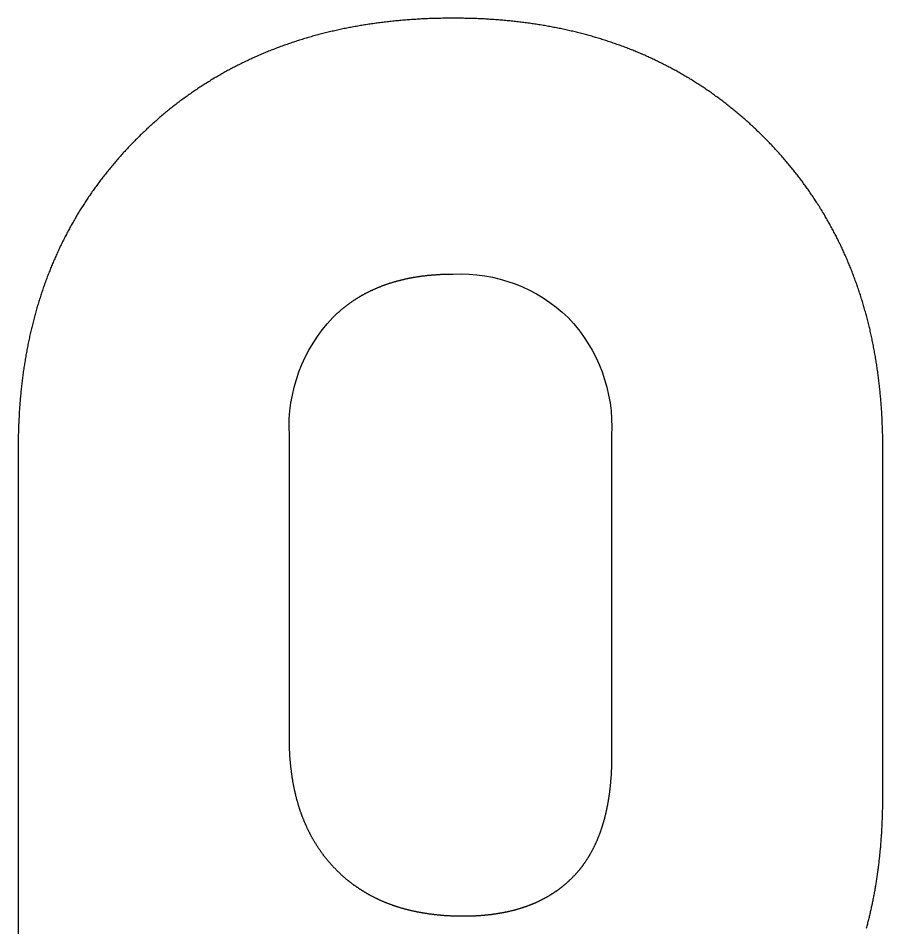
# Model space of a CAD drawing. Header units: millimetres. Extents: x -1211 to -100, y -1155 to 1320.
# Drawn here: x -716.19 to -704.12, y 1049.54 to 1062.24 of the extents above; entities that cross this region are included whole.
import ezdxf

# ---------------------------------------------------------------- set-up
doc = ezdxf.new("R2010")
doc.units = ezdxf.units.MM
doc.layers.get('0').update_dxf_attribs({"lineweight": 25, "true_color": 0xffffff})

msp = doc.modelspace()

# ---------------------------------------------------------------- linework, layer by layer
at = {"color": 5, "true_color": 0x0000ff, "flags": 128}
msp.add_lwpolyline([(-704.345, 1049.534), (-704.341, 1049.549), (-704.337, 1049.564), (-704.332, 1049.579), (-704.328, 1049.594), (-704.325, 1049.61), (-704.321, 1049.625), (-704.317, 1049.64), (-704.313, 1049.655), (-704.309, 1049.671), (-704.305, 1049.686), (-704.301, 1049.702), (-704.298, 1049.717), (-704.294, 1049.733), (-704.29, 1049.748), (-704.287, 1049.764), (-704.283, 1049.779), (-704.28, 1049.795), (-704.276, 1049.811), (-704.273, 1049.826), (-704.27, 1049.842), (-704.266, 1049.858), (-704.263, 1049.873), (-704.26, 1049.889), (-704.256, 1049.905), (-704.253, 1049.921), (-704.25, 1049.937), (-704.247, 1049.953), (-704.244, 1049.969), (-704.241, 1049.985), (-704.238, 1050.001), (-704.235, 1050.017), (-704.232, 1050.033), (-704.229, 1050.049), (-704.226, 1050.065), (-704.223, 1050.081), (-704.22, 1050.097), (-704.217, 1050.113), (-704.215, 1050.13), (-704.212, 1050.146), (-704.209, 1050.162), (-704.207, 1050.179), (-704.204, 1050.195), (-704.202, 1050.211), (-704.199, 1050.228), (-704.197, 1050.244), (-704.194, 1050.261), (-704.192, 1050.277), (-704.19, 1050.294), (-704.187, 1050.31), (-704.185, 1050.327), (-704.183, 1050.344), (-704.18, 1050.36), (-704.178, 1050.377), (-704.176, 1050.394), (-704.174, 1050.41), (-704.172, 1050.427), (-704.17, 1050.444), (-704.168, 1050.461), (-704.166, 1050.478), (-704.164, 1050.495), (-704.162, 1050.512), (-704.161, 1050.528), (-704.159, 1050.545), (-704.157, 1050.563), (-704.155, 1050.58), (-704.154, 1050.597), (-704.152, 1050.614), (-704.15, 1050.631), (-704.149, 1050.648), (-704.147, 1050.665), (-704.146, 1050.683), (-704.144, 1050.7), (-704.143, 1050.717), (-704.142, 1050.734), (-704.14, 1050.752), (-704.139, 1050.769), (-704.138, 1050.787), (-704.136, 1050.804), (-704.135, 1050.821), (-704.134, 1050.839), (-704.133, 1050.856), (-704.132, 1050.874), (-704.131, 1050.892), (-704.13, 1050.909), (-704.129, 1050.927), (-704.128, 1050.945), (-704.127, 1050.962), (-704.126, 1050.98), (-704.126, 1050.998), (-704.125, 1051.016), (-704.124, 1051.033), (-704.123, 1051.051), (-704.123, 1051.069), (-704.122, 1051.087), (-704.121, 1051.105), (-704.121, 1051.123), (-704.12, 1051.141), (-704.12, 1051.159), (-704.12, 1051.177), (-704.119, 1051.195), (-704.119, 1051.213), (-704.118, 1051.232), (-704.118, 1051.25), (-704.118, 1051.268), (-704.118, 1051.286), (-704.118, 1051.304), (-704.117, 1051.323), (-704.117, 1051.341), (-704.117, 1051.359), (-704.117, 1051.378), (-704.117, 1056.235), (-704.117, 1056.256), (-704.117, 1056.277), (-704.117, 1056.298), (-704.118, 1056.318), (-704.118, 1056.339), (-704.118, 1056.36), (-704.118, 1056.381), (-704.119, 1056.401), (-704.119, 1056.422), (-704.12, 1056.443), (-704.12, 1056.463), (-704.121, 1056.484), (-704.122, 1056.504), (-704.122, 1056.525), (-704.123, 1056.545), (-704.124, 1056.566), (-704.125, 1056.586), (-704.125, 1056.607), (-704.126, 1056.627), (-704.127, 1056.647), (-704.128, 1056.668), (-704.129, 1056.688), (-704.131, 1056.708), (-704.132, 1056.728), (-704.133, 1056.748), (-704.134, 1056.769), (-704.136, 1056.789), (-704.137, 1056.809), (-704.139, 1056.829), (-704.14, 1056.849), (-704.142, 1056.869), (-704.143, 1056.889), (-704.145, 1056.909), (-704.147, 1056.929), (-704.148, 1056.948), (-704.15, 1056.968), (-704.152, 1056.988), (-704.154, 1057.008), (-704.156, 1057.028), (-704.158, 1057.047), (-704.16, 1057.067), (-704.162, 1057.087), (-704.164, 1057.106), (-704.166, 1057.126), (-704.169, 1057.145), (-704.171, 1057.165), (-704.173, 1057.184), (-704.176, 1057.204), (-704.178, 1057.223), (-704.181, 1057.243), (-704.183, 1057.262), (-704.186, 1057.281), (-704.188, 1057.301), (-704.191, 1057.32), (-704.194, 1057.339), (-704.197, 1057.358), (-704.2, 1057.377), (-704.202, 1057.397), (-704.205, 1057.416), (-704.208, 1057.435), (-704.212, 1057.454), (-704.215, 1057.473), (-704.218, 1057.492), (-704.221, 1057.511), (-704.224, 1057.53), (-704.228, 1057.549), (-704.231, 1057.567), (-704.234, 1057.586), (-704.238, 1057.605), (-704.241, 1057.624), (-704.245, 1057.643), (-704.249, 1057.661), (-704.252, 1057.68), (-704.256, 1057.699), (-704.26, 1057.717), (-704.264, 1057.736), (-704.267, 1057.754), (-704.271, 1057.773), (-704.275, 1057.791), (-704.279, 1057.81), (-704.283, 1057.828), (-704.288, 1057.847), (-704.292, 1057.865), (-704.296, 1057.883), (-704.3, 1057.902), (-704.305, 1057.92), (-704.309, 1057.938), (-704.313, 1057.956), (-704.318, 1057.974), (-704.322, 1057.993), (-704.327, 1058.011), (-704.332, 1058.029), (-704.336, 1058.047), (-704.341, 1058.065), (-704.346, 1058.083), (-704.351, 1058.101), (-704.356, 1058.119), (-704.361, 1058.137), (-704.366, 1058.155), (-704.371, 1058.172), (-704.376, 1058.19), (-704.381, 1058.208), (-704.386, 1058.226), (-704.391, 1058.243), (-704.397, 1058.261), (-704.402, 1058.279), (-704.407, 1058.296), (-704.413, 1058.314), (-704.418, 1058.331), (-704.424, 1058.349), (-704.429, 1058.367), (-704.435, 1058.384), (-704.441, 1058.401), (-704.447, 1058.419), (-704.452, 1058.436), (-704.458, 1058.454), (-704.464, 1058.471), (-704.47, 1058.488), (-704.476, 1058.505), (-704.482, 1058.523), (-704.488, 1058.54), (-704.494, 1058.557), (-704.501, 1058.574), (-704.507, 1058.591), (-704.513, 1058.608), (-704.52, 1058.625), (-704.526, 1058.642), (-704.532, 1058.659), (-704.539, 1058.676), (-704.545, 1058.693), (-704.552, 1058.71), (-704.559, 1058.727), (-704.565, 1058.744), (-704.572, 1058.76), (-704.579, 1058.777), (-704.586, 1058.794), (-704.593, 1058.81), (-704.6, 1058.827), (-704.607, 1058.844), (-704.614, 1058.86), (-704.621, 1058.877), (-704.628, 1058.893), (-704.635, 1058.91), (-704.643, 1058.926), (-704.65, 1058.943), (-704.657, 1058.959), (-704.665, 1058.976), (-704.672, 1058.992), (-704.68, 1059.008), (-704.687, 1059.025), (-704.695, 1059.041), (-704.703, 1059.057), (-704.71, 1059.073), (-704.718, 1059.089), (-704.726, 1059.105), (-704.734, 1059.122), (-704.742, 1059.138), (-704.75, 1059.154), (-704.758, 1059.17), (-704.766, 1059.186), (-704.774, 1059.202), (-704.782, 1059.218), (-704.791, 1059.233), (-704.799, 1059.249), (-704.807, 1059.265), (-704.816, 1059.281), (-704.824, 1059.297), (-704.832, 1059.312), (-704.841, 1059.328), (-704.85, 1059.344), (-704.858, 1059.359), (-704.867, 1059.375), (-704.876, 1059.39), (-704.884, 1059.406), (-704.893, 1059.422), (-704.902, 1059.437), (-704.911, 1059.452), (-704.92, 1059.468), (-704.929, 1059.483), (-704.938, 1059.499), (-704.947, 1059.514), (-704.957, 1059.529), (-704.966, 1059.544), (-704.975, 1059.56), (-704.985, 1059.575), (-704.994, 1059.59), (-705.003, 1059.605), (-705.013, 1059.62), (-705.022, 1059.635), (-705.032, 1059.65), (-705.042, 1059.665), (-705.051, 1059.68), (-705.061, 1059.695), (-705.071, 1059.71), (-705.081, 1059.725), (-705.091, 1059.74), (-705.101, 1059.755), (-705.111, 1059.77), (-705.121, 1059.784), (-705.131, 1059.799), (-705.141, 1059.814), (-705.151, 1059.828), (-705.161, 1059.843), (-705.172, 1059.858), (-705.182, 1059.872), (-705.193, 1059.887), (-705.203, 1059.901), (-705.214, 1059.916), (-705.224, 1059.93), (-705.235, 1059.945), (-705.245, 1059.959), (-705.256, 1059.973), (-705.267, 1059.988), (-705.278, 1060.002), (-705.289, 1060.016), (-705.3, 1060.031), (-705.31, 1060.045), (-705.322, 1060.059), (-705.333, 1060.073), (-705.344, 1060.087), (-705.355, 1060.101), (-705.366, 1060.115), (-705.377, 1060.129), (-705.389, 1060.143), (-705.4, 1060.157), (-705.412, 1060.171), (-705.423, 1060.185), (-705.435, 1060.199), (-705.446, 1060.213), (-705.458, 1060.226), (-705.469, 1060.24), (-705.481, 1060.254), (-705.493, 1060.268), (-705.505, 1060.281), (-705.517, 1060.295), (-705.529, 1060.309), (-705.541, 1060.322), (-705.553, 1060.336), (-705.565, 1060.349), (-705.577, 1060.363), (-705.589, 1060.376), (-705.601, 1060.39), (-705.614, 1060.403), (-705.626, 1060.416), (-705.638, 1060.43), (-705.651, 1060.443), (-705.663, 1060.456), (-705.676, 1060.47), (-705.688, 1060.483), (-705.701, 1060.496), (-705.714, 1060.509), (-705.726, 1060.522), (-705.739, 1060.535), (-705.752, 1060.548), (-705.765, 1060.561), (-705.778, 1060.574), (-705.791, 1060.587), (-705.804, 1060.6), (-705.817, 1060.613), (-705.83, 1060.626), (-705.843, 1060.639), (-705.856, 1060.651), (-705.87, 1060.664), (-705.883, 1060.677), (-705.896, 1060.689), (-705.909, 1060.702), (-705.923, 1060.714), (-705.936, 1060.726), (-705.949, 1060.739), (-705.963, 1060.751), (-705.976, 1060.763), (-705.99, 1060.775), (-706.003, 1060.788), (-706.017, 1060.8), (-706.03, 1060.812), (-706.044, 1060.824), (-706.057, 1060.836), (-706.071, 1060.847), (-706.085, 1060.859), (-706.098, 1060.871), (-706.112, 1060.883), (-706.126, 1060.895), (-706.14, 1060.906), (-706.153, 1060.918), (-706.167, 1060.929), (-706.181, 1060.941), (-706.195, 1060.952), (-706.209, 1060.964), (-706.223, 1060.975), (-706.237, 1060.986), (-706.251, 1060.997), (-706.265, 1061.009), (-706.279, 1061.02), (-706.293, 1061.031), (-706.308, 1061.042), (-706.322, 1061.053), (-706.336, 1061.064), (-706.35, 1061.075), (-706.365, 1061.085), (-706.379, 1061.096), (-706.393, 1061.107), (-706.408, 1061.118), (-706.422, 1061.128), (-706.436, 1061.139), (-706.451, 1061.149), (-706.465, 1061.16), (-706.48, 1061.17), (-706.495, 1061.18), (-706.509, 1061.191), (-706.524, 1061.201), (-706.539, 1061.211), (-706.553, 1061.221), (-706.568, 1061.232), (-706.583, 1061.242), (-706.597, 1061.252), (-706.612, 1061.262), (-706.627, 1061.271), (-706.642, 1061.281), (-706.657, 1061.291), (-706.672, 1061.301), (-706.687, 1061.311), (-706.702, 1061.32), (-706.717, 1061.33), (-706.732, 1061.339), (-706.747, 1061.349), (-706.762, 1061.358), (-706.777, 1061.368), (-706.793, 1061.377), (-706.808, 1061.386), (-706.823, 1061.396), (-706.838, 1061.405), (-706.854, 1061.414), (-706.869, 1061.423), (-706.884, 1061.432), (-706.9, 1061.441), (-706.915, 1061.45), (-706.931, 1061.459), (-706.946, 1061.468), (-706.962, 1061.477), (-706.977, 1061.485), (-706.993, 1061.494), (-707.009, 1061.503), (-707.024, 1061.511), (-707.04, 1061.52), (-707.056, 1061.528), (-707.071, 1061.537), (-707.087, 1061.545), (-707.103, 1061.553), (-707.119, 1061.562), (-707.135, 1061.57), (-707.151, 1061.578), (-707.167, 1061.586), (-707.183, 1061.594), (-707.199, 1061.602), (-707.215, 1061.61), (-707.231, 1061.618), (-707.247, 1061.626), (-707.263, 1061.634), (-707.279, 1061.642), (-707.295, 1061.65), (-707.311, 1061.657), (-707.328, 1061.665), (-707.344, 1061.672), (-707.36, 1061.68), (-707.377, 1061.687), (-707.393, 1061.695), (-707.409, 1061.702), (-707.426, 1061.71), (-707.442, 1061.717), (-707.459, 1061.724), (-707.475, 1061.731), (-707.492, 1061.738), (-707.509, 1061.745), (-707.525, 1061.752), (-707.542, 1061.759), (-707.559, 1061.766), (-707.575, 1061.773), (-707.592, 1061.78), (-707.609, 1061.787), (-707.626, 1061.794), (-707.642, 1061.8), (-707.659, 1061.807), (-707.676, 1061.813), (-707.693, 1061.82), (-707.71, 1061.826), (-707.727, 1061.833), (-707.744, 1061.839), (-707.761, 1061.845), (-707.778, 1061.852), (-707.795, 1061.858), (-707.813, 1061.864), (-707.83, 1061.87), (-707.847, 1061.876), (-707.864, 1061.882), (-707.881, 1061.888), (-707.899, 1061.894), (-707.916, 1061.9), (-707.933, 1061.906), (-707.951, 1061.911), (-707.968, 1061.917), (-707.986, 1061.923), (-708.003, 1061.928), (-708.021, 1061.934), (-708.038, 1061.939), (-708.056, 1061.945), (-708.074, 1061.95), (-708.091, 1061.956), (-708.109, 1061.961), (-708.127, 1061.966), (-708.144, 1061.971), (-708.162, 1061.977), (-708.18, 1061.982), (-708.198, 1061.987), (-708.216, 1061.992), (-708.234, 1061.997), (-708.251, 1062.002), (-708.269, 1062.006), (-708.287, 1062.011), (-708.305, 1062.016), (-708.323, 1062.021), (-708.342, 1062.025), (-708.36, 1062.03), (-708.378, 1062.034), (-708.396, 1062.039), (-708.414, 1062.043), (-708.432, 1062.048), (-708.451, 1062.052), (-708.469, 1062.056), (-708.487, 1062.06), (-708.506, 1062.065), (-708.524, 1062.069), (-708.543, 1062.073), (-708.561, 1062.077), (-708.579, 1062.081), (-708.598, 1062.085), (-708.617, 1062.089), (-708.635, 1062.093), (-708.654, 1062.096), (-708.672, 1062.1), (-708.691, 1062.104), (-708.71, 1062.107), (-708.728, 1062.111), (-708.747, 1062.114), (-708.766, 1062.118), (-708.785, 1062.121), (-708.804, 1062.125), (-708.823, 1062.128), (-708.842, 1062.131), (-708.861, 1062.134), (-708.879, 1062.138), (-708.899, 1062.141), (-708.918, 1062.144), (-708.937, 1062.147), (-708.956, 1062.15), (-708.975, 1062.153), (-708.994, 1062.156), (-709.013, 1062.158), (-709.032, 1062.161), (-709.052, 1062.164), (-709.071, 1062.167), (-709.09, 1062.169), (-709.11, 1062.172), (-709.129, 1062.174), (-709.149, 1062.177), (-709.168, 1062.179), (-709.187, 1062.181), (-709.207, 1062.184), (-709.227, 1062.186), (-709.246, 1062.188), (-709.266, 1062.19), (-709.285, 1062.192), (-709.305, 1062.194), (-709.325, 1062.196), (-709.344, 1062.198), (-709.364, 1062.2), (-709.384, 1062.202), (-709.404, 1062.204), (-709.424, 1062.206), (-709.444, 1062.207), (-709.463, 1062.209), (-709.483, 1062.211), (-709.503, 1062.212), (-709.523, 1062.214), (-709.543, 1062.215), (-709.564, 1062.217), (-709.584, 1062.218), (-709.604, 1062.219), (-709.624, 1062.22), (-709.644, 1062.222), (-709.664, 1062.223), (-709.685, 1062.224), (-709.705, 1062.225), (-709.725, 1062.226), (-709.746, 1062.227), (-709.766, 1062.228), (-709.786, 1062.229), (-709.807, 1062.229), (-709.827, 1062.23), (-709.848, 1062.231), (-709.868, 1062.231), (-709.889, 1062.232), (-709.91, 1062.233), (-709.93, 1062.233), (-709.951, 1062.233), (-709.972, 1062.234), (-709.992, 1062.234), (-710.013, 1062.234), (-710.034, 1062.235), (-710.055, 1062.235), (-710.075, 1062.235), (-710.096, 1062.235), (-710.117, 1062.235), (-710.138, 1062.235), (-710.16, 1062.235), (-710.181, 1062.235), (-710.202, 1062.235), (-710.223, 1062.234), (-710.244, 1062.234), (-710.265, 1062.234), (-710.286, 1062.233), (-710.307, 1062.233), (-710.328, 1062.233), (-710.349, 1062.232), (-710.369, 1062.231), (-710.39, 1062.231), (-710.411, 1062.23), (-710.432, 1062.229), (-710.452, 1062.229), (-710.473, 1062.228), (-710.494, 1062.227), (-710.514, 1062.226), (-710.535, 1062.225), (-710.556, 1062.224), (-710.576, 1062.223), (-710.597, 1062.222), (-710.617, 1062.22), (-710.637, 1062.219), (-710.658, 1062.218), (-710.678, 1062.217), (-710.699, 1062.215), (-710.719, 1062.214), (-710.739, 1062.212), (-710.759, 1062.211), (-710.78, 1062.209), (-710.8, 1062.207), (-710.82, 1062.206), (-710.84, 1062.204), (-710.86, 1062.202), (-710.88, 1062.2), (-710.9, 1062.198), (-710.92, 1062.196), (-710.94, 1062.194), (-710.96, 1062.192), (-710.98, 1062.19), (-711, 1062.188), (-711.02, 1062.186), (-711.039, 1062.184), (-711.059, 1062.181), (-711.079, 1062.179), (-711.099, 1062.177), (-711.118, 1062.174), (-711.138, 1062.172), (-711.158, 1062.169), (-711.177, 1062.167), (-711.197, 1062.164), (-711.216, 1062.161), (-711.236, 1062.158), (-711.255, 1062.156), (-711.275, 1062.153), (-711.294, 1062.15), (-711.313, 1062.147), (-711.333, 1062.144), (-711.352, 1062.141), (-711.371, 1062.138), (-711.39, 1062.134), (-711.41, 1062.131), (-711.429, 1062.128), (-711.448, 1062.125), (-711.467, 1062.121), (-711.486, 1062.118), (-711.505, 1062.114), (-711.524, 1062.111), (-711.543, 1062.107), (-711.562, 1062.104), (-711.581, 1062.1), (-711.6, 1062.096), (-711.619, 1062.093), (-711.638, 1062.089), (-711.656, 1062.085), (-711.675, 1062.081), (-711.694, 1062.077), (-711.713, 1062.073), (-711.731, 1062.069), (-711.75, 1062.065), (-711.768, 1062.06), (-711.787, 1062.056), (-711.806, 1062.052), (-711.824, 1062.048), (-711.842, 1062.043), (-711.861, 1062.039), (-711.879, 1062.034), (-711.898, 1062.03), (-711.916, 1062.025), (-711.934, 1062.021), (-711.953, 1062.016), (-711.971, 1062.011), (-711.989, 1062.006), (-712.007, 1062.002), (-712.025, 1061.997), (-712.044, 1061.992), (-712.062, 1061.987), (-712.08, 1061.982), (-712.098, 1061.977), (-712.116, 1061.971), (-712.134, 1061.966), (-712.152, 1061.961), (-712.17, 1061.956), (-712.187, 1061.95), (-712.205, 1061.945), (-712.223, 1061.939), (-712.241, 1061.934), (-712.259, 1061.928), (-712.276, 1061.923), (-712.294, 1061.917), (-712.312, 1061.911), (-712.329, 1061.906), (-712.347, 1061.9), (-712.364, 1061.894), (-712.382, 1061.888), (-712.399, 1061.882), (-712.417, 1061.876), (-712.434, 1061.87), (-712.452, 1061.864), (-712.469, 1061.858), (-712.486, 1061.852), (-712.504, 1061.845), (-712.521, 1061.839), (-712.538, 1061.833), (-712.555, 1061.826), (-712.573, 1061.82), (-712.59, 1061.813), (-712.607, 1061.807), (-712.624, 1061.8), (-712.641, 1061.794), (-712.658, 1061.787), (-712.675, 1061.78), (-712.692, 1061.773), (-712.709, 1061.766), (-712.726, 1061.759), (-712.743, 1061.752), (-712.759, 1061.745), (-712.776, 1061.738), (-712.793, 1061.731), (-712.81, 1061.724), (-712.826, 1061.717), (-712.843, 1061.71), (-712.86, 1061.702), (-712.876, 1061.695), (-712.893, 1061.687), (-712.909, 1061.68), (-712.926, 1061.672), (-712.942, 1061.665), (-712.959, 1061.657), (-712.975, 1061.65), (-712.992, 1061.642), (-713.008, 1061.634), (-713.024, 1061.626), (-713.041, 1061.618), (-713.057, 1061.61), (-713.073, 1061.602), (-713.089, 1061.594), (-713.106, 1061.586), (-713.122, 1061.578), (-713.138, 1061.57), (-713.154, 1061.562), (-713.17, 1061.553), (-713.186, 1061.545), (-713.202, 1061.537), (-713.218, 1061.528), (-713.234, 1061.52), (-713.25, 1061.511), (-713.265, 1061.503), (-713.281, 1061.494), (-713.297, 1061.485), (-713.313, 1061.477), (-713.328, 1061.468), (-713.344, 1061.459), (-713.36, 1061.45), (-713.375, 1061.441), (-713.391, 1061.432), (-713.407, 1061.423), (-713.422, 1061.414), (-713.438, 1061.405), (-713.453, 1061.396), (-713.469, 1061.386), (-713.484, 1061.377), (-713.499, 1061.368), (-713.515, 1061.358), (-713.53, 1061.349), (-713.545, 1061.339), (-713.561, 1061.33), (-713.576, 1061.32), (-713.591, 1061.311), (-713.606, 1061.301), (-713.621, 1061.291), (-713.636, 1061.281), (-713.651, 1061.271), (-713.666, 1061.262), (-713.681, 1061.252), (-713.696, 1061.242), (-713.711, 1061.232), (-713.726, 1061.221), (-713.741, 1061.211), (-713.756, 1061.201), (-713.771, 1061.191), (-713.785, 1061.18), (-713.8, 1061.17), (-713.815, 1061.16), (-713.83, 1061.149), (-713.844, 1061.139), (-713.859, 1061.128), (-713.873, 1061.118), (-713.888, 1061.107), (-713.902, 1061.096), (-713.917, 1061.085), (-713.931, 1061.075), (-713.946, 1061.064), (-713.96, 1061.053), (-713.975, 1061.042), (-713.989, 1061.031), (-714.003, 1061.02), (-714.018, 1061.009), (-714.032, 1060.997), (-714.046, 1060.986), (-714.06, 1060.975), (-714.074, 1060.964), (-714.088, 1060.952), (-714.102, 1060.941), (-714.116, 1060.929), (-714.131, 1060.918), (-714.144, 1060.906), (-714.158, 1060.895), (-714.172, 1060.883), (-714.186, 1060.871), (-714.2, 1060.859), (-714.214, 1060.847), (-714.228, 1060.836), (-714.241, 1060.824), (-714.255, 1060.812), (-714.269, 1060.8), (-714.283, 1060.788), (-714.296, 1060.775), (-714.31, 1060.763), (-714.323, 1060.751), (-714.337, 1060.739), (-714.35, 1060.726), (-714.364, 1060.714), (-714.377, 1060.702), (-714.391, 1060.689), (-714.404, 1060.677), (-714.418, 1060.664), (-714.431, 1060.651), (-714.444, 1060.639), (-714.457, 1060.626), (-714.471, 1060.613), (-714.484, 1060.6), (-714.497, 1060.587), (-714.51, 1060.574), (-714.523, 1060.561), (-714.536, 1060.548), (-714.549, 1060.535), (-714.562, 1060.522), (-714.575, 1060.509), (-714.588, 1060.496), (-714.601, 1060.483), (-714.613, 1060.47), (-714.626, 1060.456), (-714.639, 1060.443), (-714.651, 1060.43), (-714.664, 1060.416), (-714.676, 1060.403), (-714.689, 1060.39), (-714.701, 1060.376), (-714.713, 1060.363), (-714.726, 1060.349), (-714.738, 1060.336), (-714.75, 1060.322), (-714.762, 1060.309), (-714.774, 1060.295), (-714.786, 1060.281), (-714.798, 1060.268), (-714.81, 1060.254), (-714.822, 1060.24), (-714.834, 1060.226), (-714.845, 1060.213), (-714.857, 1060.199), (-714.869, 1060.185), (-714.88, 1060.171), (-714.892, 1060.157), (-714.904, 1060.143), (-714.915, 1060.129), (-714.926, 1060.115), (-714.938, 1060.101), (-714.949, 1060.087), (-714.96, 1060.073), (-714.971, 1060.059), (-714.983, 1060.045), (-714.994, 1060.031), (-715.005, 1060.016), (-715.016, 1060.002), (-715.027, 1059.988), (-715.038, 1059.973), (-715.048, 1059.959), (-715.059, 1059.945), (-715.07, 1059.93), (-715.081, 1059.916), (-715.091, 1059.901), (-715.102, 1059.887), (-715.112, 1059.872), (-715.123, 1059.858), (-715.133, 1059.843), (-715.144, 1059.828), (-715.154, 1059.814), (-715.164, 1059.799), (-715.174, 1059.784), (-715.185, 1059.77), (-715.195, 1059.755), (-715.205, 1059.74), (-715.215, 1059.725), (-715.225, 1059.71), (-715.235, 1059.695), (-715.244, 1059.68), (-715.254, 1059.665), (-715.264, 1059.65), (-715.274, 1059.635), (-715.283, 1059.62), (-715.293, 1059.605), (-715.303, 1059.59), (-715.312, 1059.575), (-715.322, 1059.56), (-715.331, 1059.544), (-715.34, 1059.529), (-715.35, 1059.514), (-715.359, 1059.499), (-715.368, 1059.483), (-715.377, 1059.468), (-715.386, 1059.452), (-715.395, 1059.437), (-715.404, 1059.422), (-715.413, 1059.406), (-715.422, 1059.39), (-715.431, 1059.375), (-715.44, 1059.359), (-715.448, 1059.344), (-715.457, 1059.328), (-715.466, 1059.312), (-715.474, 1059.297), (-715.483, 1059.281), (-715.491, 1059.265), (-715.5, 1059.249), (-715.508, 1059.233), (-715.516, 1059.218), (-715.525, 1059.202), (-715.533, 1059.186), (-715.541, 1059.17), (-715.549, 1059.154), (-715.557, 1059.138), (-715.565, 1059.122), (-715.573, 1059.105), (-715.581, 1059.089), (-715.589, 1059.073), (-715.597, 1059.057), (-715.605, 1059.041), (-715.612, 1059.025), (-715.62, 1059.008), (-715.628, 1058.992), (-715.635, 1058.976), (-715.643, 1058.959), (-715.65, 1058.943), (-715.658, 1058.926), (-715.665, 1058.91), (-715.672, 1058.893), (-715.679, 1058.877), (-715.687, 1058.86), (-715.694, 1058.844), (-715.701, 1058.827), (-715.708, 1058.81), (-715.715, 1058.794), (-715.722, 1058.777), (-715.729, 1058.76), (-715.736, 1058.744), (-715.742, 1058.727), (-715.749, 1058.71), (-715.756, 1058.693), (-715.762, 1058.676), (-715.769, 1058.659), (-715.776, 1058.642), (-715.782, 1058.625), (-715.788, 1058.608), (-715.795, 1058.591), (-715.801, 1058.574), (-715.807, 1058.557), (-715.814, 1058.54), (-715.82, 1058.523), (-715.826, 1058.505), (-715.832, 1058.488), (-715.838, 1058.471), (-715.844, 1058.454), (-715.85, 1058.436), (-715.856, 1058.419), (-715.862, 1058.401), (-715.867, 1058.384), (-715.873, 1058.367), (-715.879, 1058.349), (-715.884, 1058.331), (-715.89, 1058.314), (-715.895, 1058.296), (-715.901, 1058.279), (-715.906, 1058.261), (-715.912, 1058.243), (-715.917, 1058.226), (-715.922, 1058.208), (-715.927, 1058.19), (-715.933, 1058.172), (-715.938, 1058.155), (-715.943, 1058.137), (-715.948, 1058.119), (-715.953, 1058.101), (-715.958, 1058.083), (-715.962, 1058.065), (-715.967, 1058.047), (-715.972, 1058.029), (-715.977, 1058.011), (-715.981, 1057.993), (-715.986, 1057.974), (-715.99, 1057.956), (-715.995, 1057.938), (-715.999, 1057.92), (-716.004, 1057.902), (-716.008, 1057.883), (-716.012, 1057.865), (-716.016, 1057.847), (-716.021, 1057.828), (-716.025, 1057.81), (-716.029, 1057.791), (-716.033, 1057.773), (-716.037, 1057.754), (-716.041, 1057.736), (-716.045, 1057.717), (-716.048, 1057.699), (-716.052, 1057.68), (-716.056, 1057.661), (-716.06, 1057.643), (-716.063, 1057.624), (-716.067, 1057.605), (-716.07, 1057.586), (-716.074, 1057.567), (-716.077, 1057.549), (-716.08, 1057.53), (-716.084, 1057.511), (-716.087, 1057.492), (-716.09, 1057.473), (-716.093, 1057.454), (-716.096, 1057.435), (-716.099, 1057.416), (-716.102, 1057.397), (-716.105, 1057.377), (-716.108, 1057.358), (-716.111, 1057.339), (-716.114, 1057.32), (-716.117, 1057.301), (-716.119, 1057.281), (-716.122, 1057.262), (-716.125, 1057.243), (-716.127, 1057.223), (-716.13, 1057.204), (-716.132, 1057.184), (-716.134, 1057.165), (-716.137, 1057.145), (-716.139, 1057.126), (-716.141, 1057.106), (-716.143, 1057.087), (-716.146, 1057.067), (-716.148, 1057.047), (-716.15, 1057.028), (-716.152, 1057.008), (-716.154, 1056.988), (-716.155, 1056.968), (-716.157, 1056.948), (-716.159, 1056.929), (-716.161, 1056.909), (-716.162, 1056.889), (-716.164, 1056.869), (-716.166, 1056.849), (-716.167, 1056.829), (-716.169, 1056.809), (-716.17, 1056.789), (-716.171, 1056.769), (-716.173, 1056.748), (-716.174, 1056.728), (-716.175, 1056.708), (-716.176, 1056.688), (-716.177, 1056.668), (-716.178, 1056.647), (-716.179, 1056.627), (-716.18, 1056.607), (-716.181, 1056.586), (-716.182, 1056.566), (-716.183, 1056.545), (-716.184, 1056.525), (-716.184, 1056.504), (-716.185, 1056.484), (-716.186, 1056.463), (-716.186, 1056.443), (-716.187, 1056.422), (-716.187, 1056.401), (-716.187, 1056.381), (-716.188, 1056.36), (-716.188, 1056.339), (-716.188, 1056.318), (-716.188, 1056.298), (-716.189, 1056.277), (-716.189, 1056.256), (-716.189, 1056.235), (-716.189, 1042.521)], dxfattribs=at)
msp.add_lwpolyline([(-710.117, 1058.664, -0.206096), (-708.51, 1058.056, -0.205579), (-707.903, 1056.414), (-707.903, 1051.949), (-707.903, 1051.94), (-707.903, 1051.932), (-707.903, 1051.923), (-707.903, 1051.914), (-707.903, 1051.905), (-707.903, 1051.896), (-707.903, 1051.887), (-707.903, 1051.878), (-707.904, 1051.87), (-707.904, 1051.861), (-707.904, 1051.852), (-707.904, 1051.843), (-707.904, 1051.835), (-707.905, 1051.826), (-707.905, 1051.817), (-707.905, 1051.809), (-707.905, 1051.8), (-707.906, 1051.792), (-707.906, 1051.783), (-707.906, 1051.774), (-707.907, 1051.766), (-707.907, 1051.757), (-707.907, 1051.749), (-707.908, 1051.74), (-707.908, 1051.732), (-707.908, 1051.723), (-707.909, 1051.715), (-707.909, 1051.706), (-707.91, 1051.698), (-707.91, 1051.69), (-707.911, 1051.681), (-707.911, 1051.673), (-707.912, 1051.664), (-707.912, 1051.656), (-707.913, 1051.648), (-707.914, 1051.64), (-707.914, 1051.631), (-707.915, 1051.623), (-707.915, 1051.615), (-707.916, 1051.607), (-707.917, 1051.598), (-707.917, 1051.59), (-707.918, 1051.582), (-707.919, 1051.574), (-707.919, 1051.566), (-707.92, 1051.558), (-707.921, 1051.55), (-707.922, 1051.541), (-707.923, 1051.533), (-707.923, 1051.525), (-707.924, 1051.517), (-707.925, 1051.509), (-707.926, 1051.501), (-707.927, 1051.493), (-707.928, 1051.485), (-707.929, 1051.478), (-707.93, 1051.47), (-707.93, 1051.462), (-707.931, 1051.454), (-707.932, 1051.446), (-707.933, 1051.438), (-707.934, 1051.43), (-707.935, 1051.423), (-707.936, 1051.415), (-707.937, 1051.407), (-707.939, 1051.399), (-707.94, 1051.391), (-707.941, 1051.384), (-707.942, 1051.376), (-707.943, 1051.368), (-707.944, 1051.361), (-707.945, 1051.353), (-707.947, 1051.345), (-707.948, 1051.338), (-707.949, 1051.33), (-707.95, 1051.323), (-707.951, 1051.315), (-707.953, 1051.308), (-707.954, 1051.3), (-707.955, 1051.293), (-707.957, 1051.285), (-707.958, 1051.278), (-707.959, 1051.27), (-707.961, 1051.263), (-707.962, 1051.255), (-707.963, 1051.248), (-707.965, 1051.241), (-707.966, 1051.233), (-707.968, 1051.226), (-707.969, 1051.219), (-707.971, 1051.211), (-707.972, 1051.204), (-707.974, 1051.197), (-707.975, 1051.189), (-707.977, 1051.182), (-707.978, 1051.175), (-707.98, 1051.168), (-707.981, 1051.161), (-707.983, 1051.154), (-707.985, 1051.146), (-707.986, 1051.139), (-707.988, 1051.132), (-707.99, 1051.125), (-707.991, 1051.118), (-707.993, 1051.111), (-707.995, 1051.104), (-707.997, 1051.097), (-707.998, 1051.09), (-708, 1051.083), (-708.002, 1051.076), (-708.004, 1051.069), (-708.005, 1051.062), (-708.007, 1051.055), (-708.009, 1051.048), (-708.011, 1051.041), (-708.013, 1051.035), (-708.015, 1051.028), (-708.017, 1051.021), (-708.019, 1051.014), (-708.021, 1051.007), (-708.023, 1051.001), (-708.025, 1050.994), (-708.027, 1050.987), (-708.029, 1050.98), (-708.031, 1050.974), (-708.033, 1050.967), (-708.035, 1050.96), (-708.037, 1050.954), (-708.039, 1050.947), (-708.041, 1050.941), (-708.043, 1050.934), (-708.045, 1050.927), (-708.048, 1050.921), (-708.05, 1050.914), (-708.052, 1050.908), (-708.054, 1050.901), (-708.056, 1050.895), (-708.059, 1050.888), (-708.061, 1050.882), (-708.063, 1050.876), (-708.065, 1050.869), (-708.068, 1050.863), (-708.07, 1050.856), (-708.072, 1050.85), (-708.075, 1050.844), (-708.077, 1050.837), (-708.08, 1050.831), (-708.082, 1050.825), (-708.084, 1050.819), (-708.087, 1050.812), (-708.089, 1050.806), (-708.092, 1050.8), (-708.094, 1050.794), (-708.097, 1050.788), (-708.099, 1050.781), (-708.102, 1050.775), (-708.104, 1050.769), (-708.107, 1050.763), (-708.11, 1050.757), (-708.112, 1050.751), (-708.115, 1050.745), (-708.117, 1050.739), (-708.12, 1050.733), (-708.123, 1050.727), (-708.125, 1050.721), (-708.128, 1050.715), (-708.131, 1050.709), (-708.134, 1050.703), (-708.136, 1050.697), (-708.139, 1050.691), (-708.142, 1050.685), (-708.145, 1050.68), (-708.148, 1050.674), (-708.15, 1050.668), (-708.153, 1050.662), (-708.156, 1050.656), (-708.159, 1050.651), (-708.162, 1050.645), (-708.165, 1050.639), (-708.168, 1050.634), (-708.171, 1050.628), (-708.174, 1050.622), (-708.177, 1050.617), (-708.18, 1050.611), (-708.183, 1050.605), (-708.186, 1050.6), (-708.189, 1050.594), (-708.192, 1050.589), (-708.195, 1050.583), (-708.198, 1050.578), (-708.201, 1050.572), (-708.204, 1050.567), (-708.207, 1050.561), (-708.211, 1050.556), (-708.214, 1050.55), (-708.217, 1050.545), (-708.22, 1050.539), (-708.223, 1050.534), (-708.227, 1050.529), (-708.23, 1050.523), (-708.233, 1050.518), (-708.236, 1050.513), (-708.24, 1050.507), (-708.243, 1050.502), (-708.246, 1050.497), (-708.25, 1050.492), (-708.253, 1050.486), (-708.257, 1050.481), (-708.26, 1050.476), (-708.263, 1050.471), (-708.267, 1050.466), (-708.27, 1050.461), (-708.274, 1050.455), (-708.277, 1050.45), (-708.281, 1050.445), (-708.284, 1050.44), (-708.288, 1050.435), (-708.291, 1050.43), (-708.295, 1050.425), (-708.299, 1050.42), (-708.302, 1050.415), (-708.306, 1050.41), (-708.309, 1050.405), (-708.313, 1050.4), (-708.317, 1050.396), (-708.32, 1050.391), (-708.324, 1050.386), (-708.328, 1050.381), (-708.332, 1050.376), (-708.335, 1050.371), (-708.339, 1050.367), (-708.343, 1050.362), (-708.347, 1050.357), (-708.351, 1050.352), (-708.354, 1050.348), (-708.358, 1050.343), (-708.362, 1050.338), (-708.366, 1050.334), (-708.37, 1050.329), (-708.374, 1050.324), (-708.378, 1050.32), (-708.382, 1050.315), (-708.386, 1050.311), (-708.39, 1050.306), (-708.394, 1050.302), (-708.398, 1050.297), (-708.402, 1050.293), (-708.406, 1050.288), (-708.41, 1050.284), (-708.414, 1050.279), (-708.418, 1050.275), (-708.422, 1050.27), (-708.426, 1050.266), (-708.43, 1050.262), (-708.434, 1050.257), (-708.439, 1050.253), (-708.443, 1050.249), (-708.447, 1050.244), (-708.451, 1050.24), (-708.456, 1050.236), (-708.46, 1050.231), (-708.464, 1050.227), (-708.468, 1050.223), (-708.473, 1050.219), (-708.477, 1050.215), (-708.481, 1050.21), (-708.486, 1050.206), (-708.49, 1050.202), (-708.494, 1050.198), (-708.499, 1050.194), (-708.503, 1050.19), (-708.507, 1050.186), (-708.512, 1050.182), (-708.516, 1050.178), (-708.521, 1050.174), (-708.525, 1050.17), (-708.53, 1050.166), (-708.534, 1050.162), (-708.539, 1050.158), (-708.543, 1050.154), (-708.548, 1050.15), (-708.552, 1050.146), (-708.557, 1050.142), (-708.561, 1050.138), (-708.566, 1050.135), (-708.571, 1050.131), (-708.575, 1050.127), (-708.58, 1050.123), (-708.584, 1050.119), (-708.589, 1050.116), (-708.594, 1050.112), (-708.599, 1050.108), (-708.603, 1050.104), (-708.608, 1050.101), (-708.613, 1050.097), (-708.617, 1050.093), (-708.622, 1050.09), (-708.627, 1050.086), (-708.632, 1050.083), (-708.637, 1050.079), (-708.641, 1050.075), (-708.646, 1050.072), (-708.651, 1050.068), (-708.656, 1050.065), (-708.661, 1050.061), (-708.666, 1050.058), (-708.671, 1050.054), (-708.675, 1050.051), (-708.68, 1050.047), (-708.685, 1050.044), (-708.69, 1050.041), (-708.695, 1050.037), (-708.7, 1050.034), (-708.705, 1050.03), (-708.71, 1050.027), (-708.715, 1050.024), (-708.72, 1050.021), (-708.725, 1050.017), (-708.73, 1050.014), (-708.736, 1050.011), (-708.741, 1050.007), (-708.746, 1050.004), (-708.751, 1050.001), (-708.756, 1049.998), (-708.761, 1049.995), (-708.766, 1049.992), (-708.772, 1049.988), (-708.777, 1049.985), (-708.782, 1049.982), (-708.787, 1049.979), (-708.792, 1049.976), (-708.798, 1049.973), (-708.803, 1049.97), (-708.808, 1049.967), (-708.814, 1049.964), (-708.819, 1049.961), (-708.824, 1049.958), (-708.829, 1049.955), (-708.835, 1049.952), (-708.84, 1049.949), (-708.846, 1049.946), (-708.851, 1049.943), (-708.856, 1049.941), (-708.862, 1049.938), (-708.867, 1049.935), (-708.873, 1049.932), (-708.878, 1049.929), (-708.884, 1049.927), (-708.889, 1049.924), (-708.895, 1049.921), (-708.9, 1049.918), (-708.906, 1049.916), (-708.911, 1049.913), (-708.917, 1049.91), (-708.922, 1049.908), (-708.928, 1049.905), (-708.934, 1049.902), (-708.939, 1049.9), (-708.945, 1049.897), (-708.951, 1049.894), (-708.956, 1049.892), (-708.962, 1049.889), (-708.968, 1049.887), (-708.973, 1049.884), (-708.979, 1049.882), (-708.985, 1049.879), (-708.991, 1049.877), (-708.996, 1049.874), (-709.002, 1049.872), (-709.008, 1049.87), (-709.014, 1049.867), (-709.019, 1049.865), (-709.025, 1049.863), (-709.031, 1049.86), (-709.037, 1049.858), (-709.043, 1049.856), (-709.049, 1049.853), (-709.055, 1049.851), (-709.061, 1049.849), (-709.067, 1049.847), (-709.073, 1049.844), (-709.078, 1049.842), (-709.084, 1049.84), (-709.09, 1049.838), (-709.096, 1049.836), (-709.102, 1049.833), (-709.109, 1049.831), (-709.115, 1049.829), (-709.121, 1049.827), (-709.127, 1049.825), (-709.133, 1049.823), (-709.139, 1049.821), (-709.145, 1049.819), (-709.151, 1049.817), (-709.157, 1049.815), (-709.163, 1049.813), (-709.17, 1049.811), (-709.176, 1049.809), (-709.182, 1049.807), (-709.188, 1049.805), (-709.194, 1049.803), (-709.201, 1049.802), (-709.207, 1049.8), (-709.213, 1049.798), (-709.22, 1049.796), (-709.226, 1049.794), (-709.232, 1049.792), (-709.238, 1049.791), (-709.245, 1049.789), (-709.251, 1049.787), (-709.258, 1049.785), (-709.264, 1049.784), (-709.27, 1049.782), (-709.277, 1049.78), (-709.283, 1049.779), (-709.29, 1049.777), (-709.296, 1049.776), (-709.303, 1049.774), (-709.309, 1049.772), (-709.316, 1049.771), (-709.322, 1049.769), (-709.329, 1049.768), (-709.335, 1049.766), (-709.342, 1049.765), (-709.348, 1049.763), (-709.355, 1049.762), (-709.361, 1049.76), (-709.368, 1049.759), (-709.375, 1049.758), (-709.381, 1049.756), (-709.388, 1049.755), (-709.395, 1049.753), (-709.401, 1049.752), (-709.408, 1049.751), (-709.415, 1049.749), (-709.422, 1049.748), (-709.428, 1049.747), (-709.435, 1049.746), (-709.442, 1049.744), (-709.449, 1049.743), (-709.455, 1049.742), (-709.462, 1049.741), (-709.469, 1049.74), (-709.476, 1049.738), (-709.483, 1049.737), (-709.49, 1049.736), (-709.496, 1049.735), (-709.503, 1049.734), (-709.51, 1049.733), (-709.517, 1049.732), (-709.524, 1049.731), (-709.531, 1049.73), (-709.538, 1049.729), (-709.545, 1049.728), (-709.552, 1049.727), (-709.559, 1049.726), (-709.566, 1049.725), (-709.573, 1049.724), (-709.58, 1049.723), (-709.587, 1049.722), (-709.594, 1049.721), (-709.601, 1049.72), (-709.609, 1049.72), (-709.616, 1049.719), (-709.623, 1049.718), (-709.63, 1049.717), (-709.637, 1049.716), (-709.644, 1049.716), (-709.652, 1049.715), (-709.659, 1049.714), (-709.666, 1049.714), (-709.673, 1049.713), (-709.68, 1049.712), (-709.688, 1049.712), (-709.695, 1049.711), (-709.702, 1049.71), (-709.71, 1049.71), (-709.717, 1049.709), (-709.724, 1049.709), (-709.732, 1049.708), (-709.739, 1049.707), (-709.746, 1049.707), (-709.754, 1049.706), (-709.761, 1049.706), (-709.769, 1049.705), (-709.776, 1049.705), (-709.783, 1049.705), (-709.791, 1049.704), (-709.798, 1049.704), (-709.806, 1049.703), (-709.813, 1049.703), (-709.821, 1049.703), (-709.828, 1049.702), (-709.836, 1049.702), (-709.844, 1049.702), (-709.851, 1049.701), (-709.859, 1049.701), (-709.866, 1049.701), (-709.874, 1049.701), (-709.882, 1049.701), (-709.889, 1049.7), (-709.897, 1049.7), (-709.905, 1049.7), (-709.912, 1049.7), (-709.92, 1049.7), (-709.928, 1049.7), (-709.935, 1049.7), (-709.943, 1049.699), (-709.951, 1049.699), (-709.959, 1049.699), (-709.967, 1049.699), (-709.974, 1049.699), (-709.983, 1049.699), (-709.992, 1049.699), (-710.001, 1049.699), (-710.01, 1049.699), (-710.019, 1049.7), (-710.028, 1049.7), (-710.036, 1049.7), (-710.045, 1049.7), (-710.054, 1049.7), (-710.063, 1049.7), (-710.072, 1049.701), (-710.08, 1049.701), (-710.089, 1049.701), (-710.098, 1049.701), (-710.107, 1049.702), (-710.115, 1049.702), (-710.124, 1049.702), (-710.133, 1049.703), (-710.141, 1049.703), (-710.15, 1049.703), (-710.159, 1049.704), (-710.167, 1049.704), (-710.176, 1049.705), (-710.184, 1049.705), (-710.193, 1049.706), (-710.201, 1049.706), (-710.21, 1049.707), (-710.218, 1049.707), (-710.227, 1049.708), (-710.235, 1049.708), (-710.244, 1049.709), (-710.252, 1049.71), (-710.261, 1049.71), (-710.269, 1049.711), (-710.278, 1049.712), (-710.286, 1049.712), (-710.294, 1049.713), (-710.303, 1049.714), (-710.311, 1049.715), (-710.319, 1049.715), (-710.328, 1049.716), (-710.336, 1049.717), (-710.344, 1049.718), (-710.352, 1049.719), (-710.361, 1049.72), (-710.369, 1049.721), (-710.377, 1049.722), (-710.385, 1049.723), (-710.394, 1049.724), (-710.402, 1049.725), (-710.41, 1049.726), (-710.418, 1049.727), (-710.426, 1049.728), (-710.434, 1049.729), (-710.442, 1049.73), (-710.45, 1049.731), (-710.459, 1049.732), (-710.467, 1049.733), (-710.475, 1049.734), (-710.483, 1049.736), (-710.491, 1049.737), (-710.499, 1049.738), (-710.507, 1049.739), (-710.515, 1049.741), (-710.522, 1049.742), (-710.53, 1049.743), (-710.538, 1049.745), (-710.546, 1049.746), (-710.554, 1049.747), (-710.562, 1049.749), (-710.57, 1049.75), (-710.578, 1049.752), (-710.586, 1049.753), (-710.593, 1049.755), (-710.601, 1049.756), (-710.609, 1049.758), (-710.617, 1049.759), (-710.624, 1049.761), (-710.632, 1049.762), (-710.64, 1049.764), (-710.648, 1049.765), (-710.655, 1049.767), (-710.663, 1049.769), (-710.671, 1049.77), (-710.678, 1049.772), (-710.686, 1049.774), (-710.693, 1049.776), (-710.701, 1049.777), (-710.709, 1049.779), (-710.716, 1049.781), (-710.724, 1049.783), (-710.731, 1049.785), (-710.739, 1049.787), (-710.746, 1049.788), (-710.754, 1049.79), (-710.761, 1049.792), (-710.769, 1049.794), (-710.776, 1049.796), (-710.784, 1049.798), (-710.791, 1049.8), (-710.798, 1049.802), (-710.806, 1049.804), (-710.813, 1049.806), (-710.82, 1049.808), (-710.828, 1049.81), (-710.835, 1049.813), (-710.842, 1049.815), (-710.85, 1049.817), (-710.857, 1049.819), (-710.864, 1049.821), (-710.871, 1049.824), (-710.879, 1049.826), (-710.886, 1049.828), (-710.893, 1049.83), (-710.9, 1049.833), (-710.907, 1049.835), (-710.915, 1049.837), (-710.922, 1049.84), (-710.929, 1049.842), (-710.936, 1049.845), (-710.943, 1049.847), (-710.95, 1049.849), (-710.957, 1049.852), (-710.964, 1049.854), (-710.971, 1049.857), (-710.978, 1049.859), (-710.985, 1049.862), (-710.992, 1049.865), (-710.999, 1049.867), (-711.006, 1049.87), (-711.013, 1049.872), (-711.02, 1049.875), (-711.027, 1049.878), (-711.034, 1049.88), (-711.041, 1049.883), (-711.048, 1049.886), (-711.054, 1049.889), (-711.061, 1049.891), (-711.068, 1049.894), (-711.075, 1049.897), (-711.082, 1049.9), (-711.088, 1049.903), (-711.095, 1049.905), (-711.102, 1049.908), (-711.109, 1049.911), (-711.115, 1049.914), (-711.122, 1049.917), (-711.129, 1049.92), (-711.135, 1049.923), (-711.142, 1049.926), (-711.149, 1049.929), (-711.155, 1049.932), (-711.162, 1049.935), (-711.168, 1049.938), (-711.175, 1049.942), (-711.182, 1049.945), (-711.188, 1049.948), (-711.195, 1049.951), (-711.201, 1049.954), (-711.208, 1049.957), (-711.214, 1049.961), (-711.221, 1049.964), (-711.227, 1049.967), (-711.233, 1049.97), (-711.24, 1049.974), (-711.246, 1049.977), (-711.253, 1049.98), (-711.259, 1049.984), (-711.265, 1049.987), (-711.272, 1049.991), (-711.278, 1049.994), (-711.284, 1049.998), (-711.291, 1050.001), (-711.297, 1050.005), (-711.303, 1050.008), (-711.309, 1050.012), (-711.316, 1050.015), (-711.322, 1050.019), (-711.328, 1050.022), (-711.334, 1050.026), (-711.34, 1050.03), (-711.347, 1050.033), (-711.353, 1050.037), (-711.359, 1050.041), (-711.365, 1050.044), (-711.371, 1050.048), (-711.377, 1050.052), (-711.383, 1050.056), (-711.389, 1050.059), (-711.395, 1050.063), (-711.401, 1050.067), (-711.407, 1050.071), (-711.413, 1050.075), (-711.419, 1050.079), (-711.425, 1050.083), (-711.431, 1050.087), (-711.437, 1050.091), (-711.443, 1050.095), (-711.449, 1050.099), (-711.455, 1050.103), (-711.461, 1050.107), (-711.467, 1050.111), (-711.472, 1050.115), (-711.478, 1050.119), (-711.484, 1050.123), (-711.49, 1050.127), (-711.496, 1050.131), (-711.501, 1050.136), (-711.507, 1050.14), (-711.513, 1050.144), (-711.519, 1050.148), (-711.524, 1050.152), (-711.53, 1050.157), (-711.536, 1050.161), (-711.541, 1050.165), (-711.547, 1050.17), (-711.553, 1050.174), (-711.558, 1050.178), (-711.564, 1050.183), (-711.569, 1050.187), (-711.575, 1050.192), (-711.581, 1050.196), (-711.586, 1050.201), (-711.592, 1050.205), (-711.597, 1050.21), (-711.603, 1050.214), (-711.608, 1050.219), (-711.613, 1050.223), (-711.619, 1050.228), (-711.624, 1050.233), (-711.63, 1050.237), (-711.635, 1050.242), (-711.641, 1050.247), (-711.646, 1050.251), (-711.651, 1050.256), (-711.657, 1050.261), (-711.662, 1050.266), (-711.667, 1050.27), (-711.673, 1050.275), (-711.678, 1050.28), (-711.683, 1050.285), (-711.688, 1050.29), (-711.694, 1050.295), (-711.699, 1050.3), (-711.704, 1050.304), (-711.709, 1050.309), (-711.714, 1050.314), (-711.719, 1050.319), (-711.725, 1050.324), (-711.73, 1050.329), (-711.735, 1050.334), (-711.74, 1050.34), (-711.745, 1050.345), (-711.75, 1050.35), (-711.755, 1050.355), (-711.76, 1050.36), (-711.765, 1050.365), (-711.77, 1050.37), (-711.775, 1050.376), (-711.78, 1050.381), (-711.785, 1050.386), (-711.79, 1050.391), (-711.795, 1050.397), (-711.8, 1050.402), (-711.804, 1050.407), (-711.809, 1050.412), (-711.814, 1050.418), (-711.819, 1050.423), (-711.824, 1050.428), (-711.828, 1050.434), (-711.833, 1050.439), (-711.838, 1050.445), (-711.843, 1050.45), (-711.847, 1050.456), (-711.852, 1050.461), (-711.857, 1050.466), (-711.861, 1050.472), (-711.866, 1050.477), (-711.87, 1050.483), (-711.875, 1050.488), (-711.88, 1050.494), (-711.884, 1050.5), (-711.889, 1050.505), (-711.893, 1050.511), (-711.897, 1050.516), (-711.902, 1050.522), (-711.906, 1050.528), (-711.911, 1050.533), (-711.915, 1050.539), (-711.92, 1050.545), (-711.924, 1050.55), (-711.928, 1050.556), (-711.932, 1050.562), (-711.937, 1050.568), (-711.941, 1050.573), (-711.945, 1050.579), (-711.95, 1050.585), (-711.954, 1050.591), (-711.958, 1050.597), (-711.962, 1050.602), (-711.966, 1050.608), (-711.97, 1050.614), (-711.974, 1050.62), (-711.979, 1050.626), (-711.983, 1050.632), (-711.987, 1050.638), (-711.991, 1050.644), (-711.995, 1050.65), (-711.999, 1050.656), (-712.003, 1050.662), (-712.007, 1050.668), (-712.011, 1050.674), (-712.014, 1050.68), (-712.018, 1050.686), (-712.022, 1050.692), (-712.026, 1050.698), (-712.03, 1050.704), (-712.034, 1050.71), (-712.038, 1050.717), (-712.041, 1050.723), (-712.045, 1050.729), (-712.049, 1050.735), (-712.053, 1050.741), (-712.056, 1050.748), (-712.06, 1050.754), (-712.064, 1050.76), (-712.067, 1050.766), (-712.071, 1050.773), (-712.074, 1050.779), (-712.078, 1050.785), (-712.082, 1050.792), (-712.085, 1050.798), (-712.089, 1050.804), (-712.092, 1050.811), (-712.096, 1050.817), (-712.099, 1050.824), (-712.103, 1050.83), (-712.106, 1050.836), (-712.109, 1050.843), (-712.113, 1050.849), (-712.116, 1050.856), (-712.119, 1050.862), (-712.123, 1050.869), (-712.126, 1050.875), (-712.129, 1050.882), (-712.133, 1050.889), (-712.136, 1050.895), (-712.139, 1050.902), (-712.142, 1050.908), (-712.146, 1050.915), (-712.149, 1050.922), (-712.152, 1050.928), (-712.155, 1050.935), (-712.158, 1050.942), (-712.161, 1050.949), (-712.164, 1050.955), (-712.167, 1050.962), (-712.17, 1050.969), (-712.173, 1050.976), (-712.176, 1050.982), (-712.179, 1050.989), (-712.182, 1050.996), (-712.185, 1051.003), (-712.188, 1051.01), (-712.191, 1051.017), (-712.194, 1051.023), (-712.197, 1051.03), (-712.2, 1051.037), (-712.202, 1051.044), (-712.205, 1051.051), (-712.208, 1051.058), (-712.211, 1051.065), (-712.213, 1051.072), (-712.216, 1051.079), (-712.219, 1051.086), (-712.222, 1051.093), (-712.224, 1051.1), (-712.227, 1051.107), (-712.229, 1051.114), (-712.232, 1051.122), (-712.235, 1051.129), (-712.237, 1051.136), (-712.24, 1051.143), (-712.242, 1051.15), (-712.245, 1051.157), (-712.247, 1051.165), (-712.25, 1051.172), (-712.252, 1051.179), (-712.255, 1051.186), (-712.257, 1051.194), (-712.259, 1051.201), (-712.262, 1051.208), (-712.264, 1051.216), (-712.266, 1051.223), (-712.269, 1051.23), (-712.271, 1051.238), (-712.273, 1051.245), (-712.275, 1051.252), (-712.278, 1051.26), (-712.28, 1051.267), (-712.282, 1051.275), (-712.284, 1051.282), (-712.286, 1051.29), (-712.289, 1051.297), (-712.291, 1051.305), (-712.293, 1051.312), (-712.295, 1051.32), (-712.297, 1051.327), (-712.299, 1051.335), (-712.301, 1051.342), (-712.303, 1051.35), (-712.305, 1051.358), (-712.307, 1051.365), (-712.309, 1051.373), (-712.311, 1051.381), (-712.313, 1051.388), (-712.314, 1051.396), (-712.316, 1051.404), (-712.318, 1051.411), (-712.32, 1051.419), (-712.322, 1051.427), (-712.323, 1051.435), (-712.325, 1051.442), (-712.327, 1051.45), (-712.329, 1051.458), (-712.33, 1051.466), (-712.332, 1051.474), (-712.334, 1051.482), (-712.335, 1051.49), (-712.337, 1051.497), (-712.339, 1051.505), (-712.34, 1051.513), (-712.342, 1051.521), (-712.343, 1051.529), (-712.345, 1051.537), (-712.346, 1051.545), (-712.348, 1051.553), (-712.349, 1051.561), (-712.351, 1051.569), (-712.352, 1051.577), (-712.353, 1051.585), (-712.355, 1051.594), (-712.356, 1051.602), (-712.358, 1051.61), (-712.359, 1051.618), (-712.36, 1051.626), (-712.362, 1051.634), (-712.363, 1051.642), (-712.364, 1051.651), (-712.365, 1051.659), (-712.366, 1051.667), (-712.368, 1051.675), (-712.369, 1051.684), (-712.37, 1051.692), (-712.371, 1051.7), (-712.372, 1051.708), (-712.373, 1051.717), (-712.374, 1051.725), (-712.375, 1051.734), (-712.376, 1051.742), (-712.377, 1051.75), (-712.378, 1051.759), (-712.379, 1051.767), (-712.38, 1051.776), (-712.381, 1051.784), (-712.382, 1051.792), (-712.383, 1051.801), (-712.384, 1051.809), (-712.385, 1051.818), (-712.386, 1051.827), (-712.386, 1051.835), (-712.387, 1051.844), (-712.388, 1051.852), (-712.389, 1051.861), (-712.39, 1051.869), (-712.39, 1051.878), (-712.391, 1051.887), (-712.392, 1051.895), (-712.392, 1051.904), (-712.393, 1051.913), (-712.394, 1051.921), (-712.394, 1051.93), (-712.395, 1051.939), (-712.395, 1051.948), (-712.396, 1051.956), (-712.396, 1051.965), (-712.397, 1051.974), (-712.397, 1051.983), (-712.398, 1051.992), (-712.398, 1052.001), (-712.399, 1052.009), (-712.399, 1052.018), (-712.399, 1052.027), (-712.4, 1052.036), (-712.4, 1052.045), (-712.4, 1052.054), (-712.401, 1052.063), (-712.401, 1052.072), (-712.401, 1052.081), (-712.402, 1052.09), (-712.402, 1052.099), (-712.402, 1052.108), (-712.402, 1052.117), (-712.402, 1052.126), (-712.402, 1052.135), (-712.403, 1052.144), (-712.403, 1052.153), (-712.403, 1052.163), (-712.403, 1052.172), (-712.403, 1052.181), (-712.403, 1052.19), (-712.403, 1052.199), (-712.403, 1056.414, -0.205579), (-711.796, 1058.056), (-711.791, 1058.061), (-711.786, 1058.066), (-711.782, 1058.071), (-711.777, 1058.075), (-711.772, 1058.08), (-711.767, 1058.085), (-711.762, 1058.089), (-711.757, 1058.094), (-711.753, 1058.098), (-711.748, 1058.103), (-711.743, 1058.108), (-711.738, 1058.112), (-711.733, 1058.117), (-711.728, 1058.121), (-711.723, 1058.126), (-711.718, 1058.13), (-711.713, 1058.134), (-711.708, 1058.139), (-711.703, 1058.143), (-711.698, 1058.148), (-711.693, 1058.152), (-711.688, 1058.156), (-711.683, 1058.161), (-711.678, 1058.165), (-711.673, 1058.169), (-711.668, 1058.174), (-711.663, 1058.178), (-711.657, 1058.182), (-711.652, 1058.186), (-711.647, 1058.19), (-711.642, 1058.195), (-711.637, 1058.199), (-711.632, 1058.203), (-711.626, 1058.207), (-711.621, 1058.211), (-711.616, 1058.215), (-711.611, 1058.219), (-711.605, 1058.223), (-711.6, 1058.227), (-711.595, 1058.231), (-711.589, 1058.235), (-711.584, 1058.239), (-711.579, 1058.243), (-711.573, 1058.247), (-711.568, 1058.251), (-711.563, 1058.255), (-711.557, 1058.259), (-711.552, 1058.263), (-711.546, 1058.267), (-711.541, 1058.27), (-711.535, 1058.274), (-711.53, 1058.278), (-711.525, 1058.282), (-711.519, 1058.286), (-711.513, 1058.289), (-711.508, 1058.293), (-711.502, 1058.297), (-711.497, 1058.3), (-711.491, 1058.304), (-711.486, 1058.308), (-711.48, 1058.311), (-711.474, 1058.315), (-711.469, 1058.319), (-711.463, 1058.322), (-711.458, 1058.326), (-711.452, 1058.329), (-711.446, 1058.333), (-711.44, 1058.336), (-711.435, 1058.34), (-711.429, 1058.343), (-711.423, 1058.347), (-711.418, 1058.35), (-711.412, 1058.353), (-711.406, 1058.357), (-711.4, 1058.36), (-711.394, 1058.363), (-711.389, 1058.367), (-711.383, 1058.37), (-711.377, 1058.373), (-711.371, 1058.377), (-711.365, 1058.38), (-711.359, 1058.383), (-711.353, 1058.386), (-711.347, 1058.39), (-711.341, 1058.393), (-711.335, 1058.396), (-711.33, 1058.399), (-711.324, 1058.402), (-711.318, 1058.405), (-711.312, 1058.408), (-711.305, 1058.411), (-711.299, 1058.414), (-711.293, 1058.417), (-711.287, 1058.42), (-711.281, 1058.423), (-711.275, 1058.426), (-711.269, 1058.429), (-711.263, 1058.432), (-711.257, 1058.435), (-711.251, 1058.438), (-711.244, 1058.441), (-711.238, 1058.444), (-711.232, 1058.447), (-711.226, 1058.45), (-711.22, 1058.452), (-711.213, 1058.455), (-711.207, 1058.458), (-711.201, 1058.461), (-711.195, 1058.463), (-711.188, 1058.466), (-711.182, 1058.469), (-711.176, 1058.472), (-711.169, 1058.474), (-711.163, 1058.477), (-711.157, 1058.479), (-711.15, 1058.482), (-711.144, 1058.485), (-711.137, 1058.487), (-711.131, 1058.49), (-711.125, 1058.492), (-711.118, 1058.495), (-711.112, 1058.497), (-711.105, 1058.5), (-711.099, 1058.502), (-711.092, 1058.505), (-711.086, 1058.507), (-711.079, 1058.509), (-711.073, 1058.512), (-711.066, 1058.514), (-711.059, 1058.517), (-711.053, 1058.519), (-711.046, 1058.521), (-711.04, 1058.523), (-711.033, 1058.526), (-711.026, 1058.528), (-711.02, 1058.53), (-711.013, 1058.532), (-711.006, 1058.535), (-711, 1058.537), (-710.993, 1058.539), (-710.986, 1058.541), (-710.979, 1058.543), (-710.973, 1058.545), (-710.966, 1058.547), (-710.959, 1058.549), (-710.952, 1058.552), (-710.945, 1058.554), (-710.939, 1058.556), (-710.932, 1058.558), (-710.925, 1058.56), (-710.918, 1058.561), (-710.911, 1058.563), (-710.904, 1058.565), (-710.897, 1058.567), (-710.89, 1058.569), (-710.883, 1058.571), (-710.876, 1058.573), (-710.87, 1058.575), (-710.863, 1058.576), (-710.856, 1058.578), (-710.848, 1058.58), (-710.841, 1058.582), (-710.834, 1058.583), (-710.827, 1058.585), (-710.82, 1058.587), (-710.813, 1058.589), (-710.806, 1058.59), (-710.799, 1058.592), (-710.792, 1058.593), (-710.785, 1058.595), (-710.778, 1058.597), (-710.77, 1058.598), (-710.763, 1058.6), (-710.756, 1058.601), (-710.749, 1058.603), (-710.742, 1058.604), (-710.734, 1058.606), (-710.727, 1058.607), (-710.72, 1058.609), (-710.712, 1058.61), (-710.705, 1058.612), (-710.698, 1058.613), (-710.691, 1058.614), (-710.683, 1058.616), (-710.676, 1058.617), (-710.668, 1058.618), (-710.661, 1058.62), (-710.654, 1058.621), (-710.646, 1058.622), (-710.639, 1058.623), (-710.631, 1058.624), (-710.624, 1058.626), (-710.616, 1058.627), (-710.609, 1058.628), (-710.601, 1058.629), (-710.594, 1058.63), (-710.586, 1058.631), (-710.579, 1058.632), (-710.571, 1058.634), (-710.564, 1058.635), (-710.556, 1058.636), (-710.549, 1058.637), (-710.541, 1058.638), (-710.533, 1058.639), (-710.526, 1058.64), (-710.518, 1058.64), (-710.51, 1058.641), (-710.503, 1058.642), (-710.495, 1058.643), (-710.487, 1058.644), (-710.48, 1058.645), (-710.472, 1058.646), (-710.464, 1058.646), (-710.456, 1058.647), (-710.449, 1058.648), (-710.441, 1058.649), (-710.433, 1058.65), (-710.425, 1058.65), (-710.417, 1058.651), (-710.409, 1058.652), (-710.402, 1058.652), (-710.394, 1058.653), (-710.386, 1058.654), (-710.378, 1058.654), (-710.37, 1058.655), (-710.362, 1058.655), (-710.354, 1058.656), (-710.346, 1058.656), (-710.338, 1058.657), (-710.33, 1058.657), (-710.322, 1058.658), (-710.314, 1058.658), (-710.306, 1058.659), (-710.298, 1058.659), (-710.29, 1058.66), (-710.282, 1058.66), (-710.274, 1058.66), (-710.266, 1058.661), (-710.257, 1058.661), (-710.249, 1058.661), (-710.241, 1058.662), (-710.233, 1058.662), (-710.225, 1058.662), (-710.217, 1058.662), (-710.208, 1058.662), (-710.2, 1058.663), (-710.192, 1058.663), (-710.184, 1058.663), (-710.175, 1058.663), (-710.167, 1058.663), (-710.159, 1058.663), (-710.151, 1058.663), (-710.142, 1058.664), (-710.134, 1058.664), (-710.126, 1058.664)], format="xyb", close=True, dxfattribs=at)

doc.saveas('drawing.dxf')
